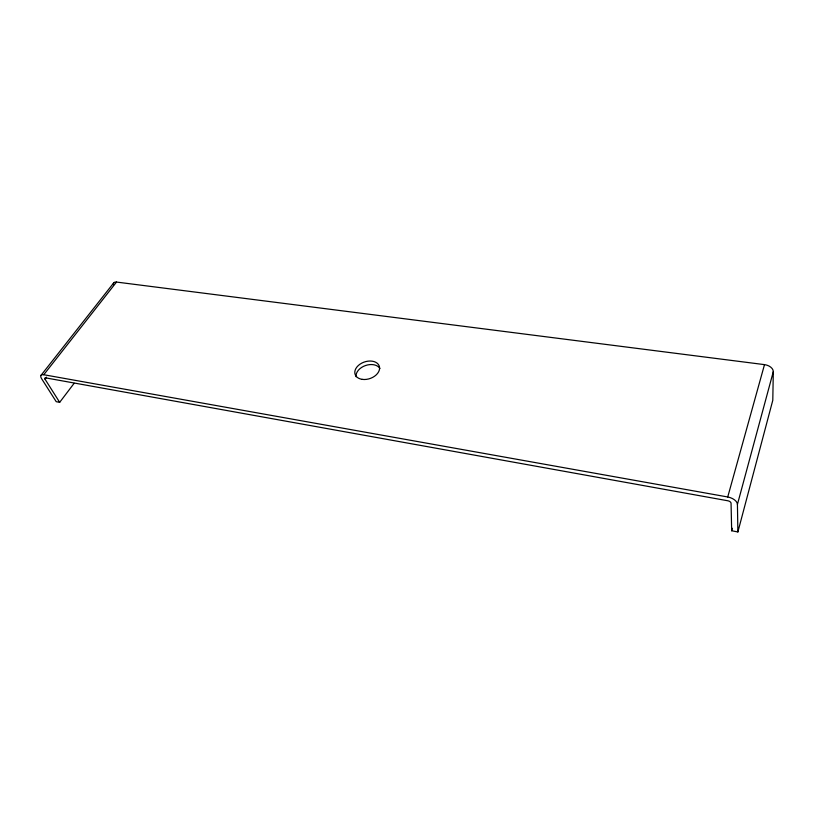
<?xml version="1.0" encoding="UTF-8"?>
<svg xmlns="http://www.w3.org/2000/svg" width="814" height="814" viewBox="0 0 814 814"><rect width="100%" height="100%" fill="white"/><g stroke="black" fill="none" stroke-linecap="round" stroke-linejoin="round"><path stroke-width="1.22" d="M113.431 284.992A6.634 3.449 36.8 0 1 116.504 282.061L764.499 364.631A8.944 5.79 12.4 0 1 773.3 371.672L772.791 400.284L737.881 531.949L731.674 530.759L731.053 503.235A3.256 1.832 15.9 0 0 727.828 500.773L45.777 377.899A2.371 1.038 35.3 0 0 45.014 379.161L59.676 402.34L74.135 383.302M737.881 531.949L737.433 504.395L773.3 371.672M731.674 530.759L732.335 528.306M737.433 504.395A9.778 5.484 15.9 0 0 727.736 496.978L764.499 364.631M45.014 379.161L46.571 377.177M59.676 402.34L56.217 401.678L41.504 378.53A7.102 3.124 35.3 0 1 43.773 374.725L116.504 282.061M40.914 375.458L113.624 283.007M43.773 374.725L727.736 496.978M356.084 376.75A12.729 8.74 -18.9 0 1 365.527 365.527A12.729 8.74 -18.9 0 1 379.924 368.528M362.22 379.365A12.77 8.74 -18.9 0 0 379.528 367.145A12.77 8.74 -18.9 0 0 359.839 364.296A12.77 8.74 -18.9 0 0 362.22 379.365"/></g></svg>
